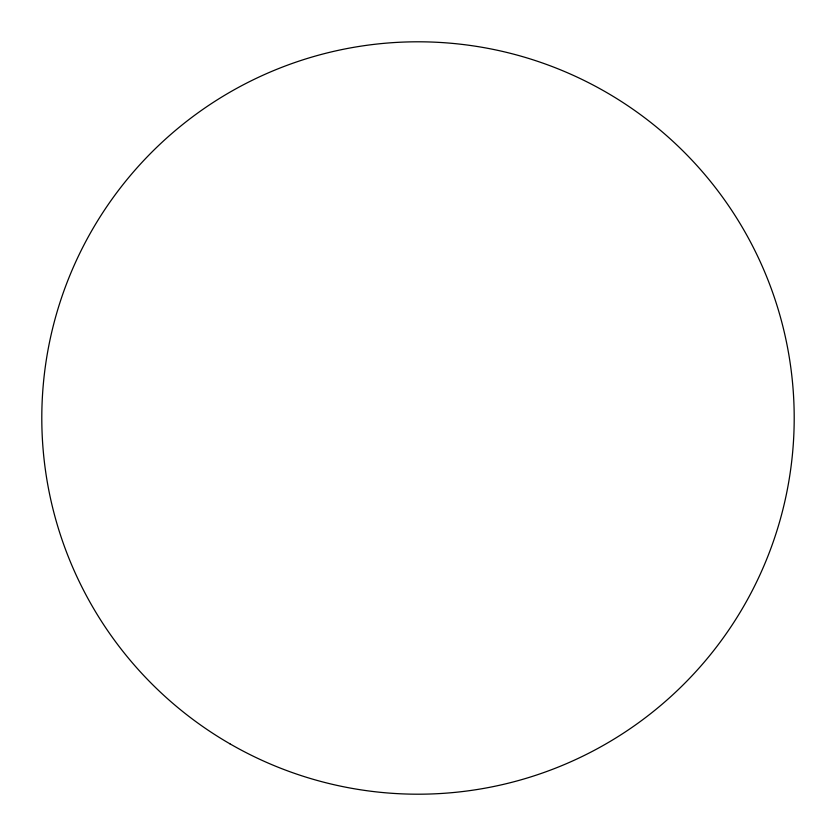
<?xml version="1.0" encoding="UTF-8"?>
<svg xmlns="http://www.w3.org/2000/svg" width="836" height="836" viewBox="0 0 836 836"><rect width="100%" height="100%" fill="white"/><g stroke="black" fill="none" stroke-linecap="round" stroke-linejoin="round"><path stroke-width="1.25" d="M229.9 743.8A376.2 376.2 0 0 0 794.2 418A376.2 376.2 0 0 0 229.9 92.2A376.2 376.2 0 0 0 229.9 743.8"/></g></svg>
